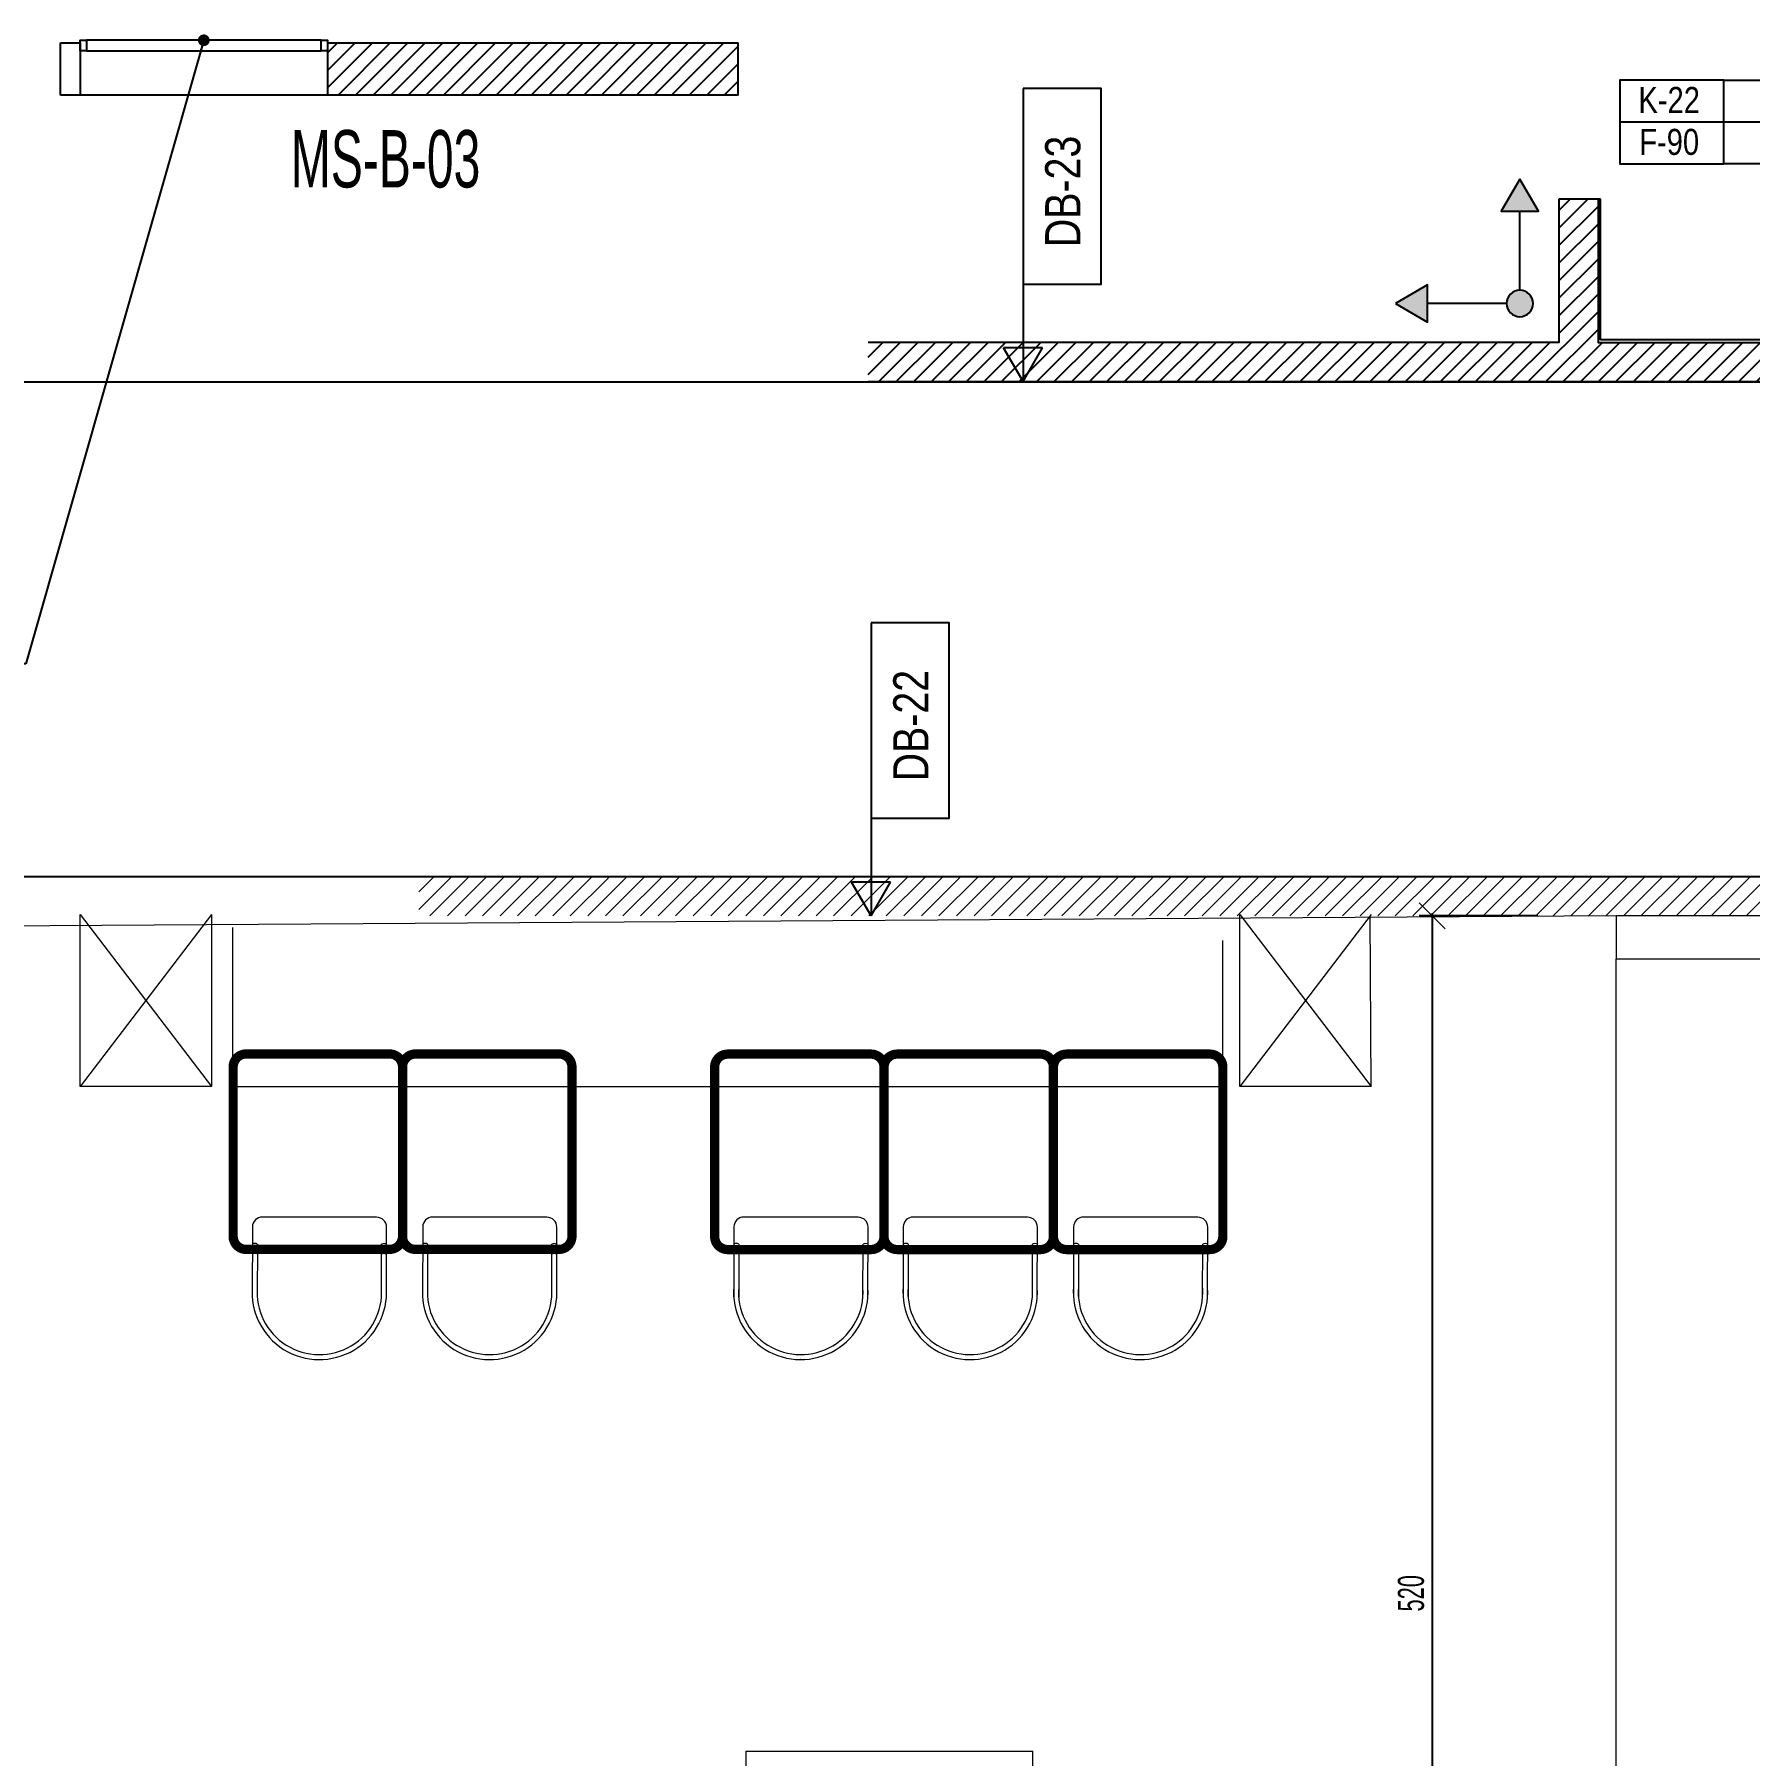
# Model space of a CAD drawing. Header units: centimetres. Extents: x -72470 to -43129, y -18750 to -16337.
# Drawn here: x -71280 to -70622, y -16999 to -16339 of the extents above; entities that cross this region are included whole.
import ezdxf
from ezdxf.enums import TextEntityAlignment as Align

# ---------------------------------------------------------------- set-up
doc = ezdxf.new("R2010")
doc.units = ezdxf.units.CM
doc.header["$MEASUREMENT"] = 0
doc.linetypes.add('DUZ', pattern=[0])
doc.layers.get('0').update_dxf_attribs({"linetype": 'DUZ', "lineweight": 0})
doc.layers.get('Defpoints').update_dxf_attribs({"lineweight": 0})
doc.layers.add('11-021_3001-BLOK_B_ZEMIN_KAT$0$2DALANNET', color=1, linetype='Continuous', plot=False)
for name, color, linetype in [('11-021_3001-BLOK_B_ZEMIN_KAT$0$2DDUVAR', 3, 'Continuous'), ('11-021_3001-BLOK_B_ZEMIN_KAT$0$2DGORUNUS2', 66, 'Continuous'), ('11-021_3001-BLOK_B_ZEMIN_KAT$0$2DKAPIPOZU', 162, 'Continuous'), ('11-021_3001-BLOK_B_ZEMIN_KAT$0$2DMAHALPOZU', 6, 'Continuous'), ('11-021_3001-BLOK_B_ZEMIN_KAT$0$2DPOZ DUVAR', 144, 'Continuous'), ('11-021_3001-BLOK_B_ZEMIN_KAT$0$2DSIVA', 30, 'Continuous'), ('11-021_3001-BLOK_B_ZEMIN_KAT$0$2DTARAMA-DUVAR', 250, 'Continuous'), ('11-021_3001-BLOK_B_ZEMIN_KAT$0$2DYANGINKAPI', 180, 'Continuous'), ('11-021_3001-BLOK_B_ZEMIN_KAT$0$2DYAZI_SAFT', 212, 'Continuous'), ('11-021_3001-BLOK_B_ZEMIN_KAT$0$2DYAZIDOSEME', 212, 'Continuous'), ('11-021_500-BLOK B-str_zemin_kat$0$2DTARAMA1', 253, 'Continuous')]:
    doc.layers.add(name, color=color, linetype=linetype)
doc.layers.add('M-OLCU-IC', color=155, linetype='Continuous', lineweight=0)
doc.layers.add('TEFRIS', color=30, linetype='Continuous', lineweight=9)
doc.styles.add('11-021_3001-BLOK_B_ZEMIN_KAT$0$ARIAL', font='arial.ttf', dxfattribs={"width": 0.8})
doc.styles.add('11-021_3001-BLOK_B_ZEMIN_KAT$0$OLCU', font='arial.ttf', dxfattribs={"width": 0.8})
doc.styles.add('11-021_3001-BLOK_B_ZEMIN_KAT$0$yazi', font='calibri.ttf', dxfattribs={"width": 0.6})
doc.styles.add('ARIAL', font='arial.ttf', dxfattribs={"width": 0.6})
doc.dimstyles.new('11-021_3001-BLOK_B_ZEMIN_KAT$0$DIM100', dxfattribs={"dimscale": 90, "dimtxt": 0.25, "dimasz": 0.005, "dimexe": 0.04, "dimexo": 0.1, "dimgap": 0.05, "dimtad": 1, "dimrnd": 0.5, "dimdsep": 46, "dimtxsty": '11-021_3001-BLOK_B_ZEMIN_KAT$0$OLCU', "dimblk": '11-021_3001-BLOK_B_ZEMIN_KAT$0$WDIM', "dimcen": 0.09, "dimse1": 1, "dimse2": 1, "dimclrd": 256, "dimclre": 256, "dimclrt": 6, "dimadec": 0, "dimazin": 0, "dimtfac": 1, "dimtix": 1, "dimtmove": 1, "dimatfit": 2, "dimldrblk": '11-021_3001-BLOK_B_ZEMIN_KAT$0$WDIM', "dimfxl": 1, "dimtolj": 1, "dimarcsym": 0})
doc.dimstyles.new('E_100', dxfattribs={"dimtxt": 10, "dimasz": 10, "dimexe": 5, "dimexo": 30, "dimgap": 3, "dimtad": 1, "dimtoh": 1, "dimdec": 0, "dimzin": 12, "dimdsep": 46, "dimtxsty": 'ARIAL', "dimblk": 'OBLIQUE', "dimcen": 5, "dimdle": 1, "dimclrt": 256, "dimadec": 0, "dimazin": 3, "dimtfac": 1, "dimtdec": 0, "dimtofl": 0, "dimtmove": 2, "dimatfit": 3, "dimldrblk": 'OBLIQUE', "dimfxl": 5, "dimtolj": 1, "dimtzin": 0, "dimarcsym": 0})
pattern_1 = [(45, (-64549.759, -17951.807), (-3.367596, 3.367596), [])]

# ---------------------------------------------------------------- blocks, each defined once
blk = doc.blocks.new('11-021_3001-BLOK_B_ZEMIN_KAT$0$KAPINO')
blk.add_line((-19.02, 11.06), (65.98, 11.06))
for points in [[(20.98, 27.13), (-19.02, 27.13), (-19.02, -5), (20.98, -5)], [(20.98, 27.13), (65.98, 27.13), (65.98, -5), (20.98, -5)]]:
    blk.add_lwpolyline(points, close=True)
at = {"color": 2, "style": '11-021_3001-BLOK_B_ZEMIN_KAT$0$OLCU', "width": 0.8}
for tag, height, p in [('KAP.NO', 10, (-0.03, 19.47)), ('GENISLIK', 12, (46.93, 19.1)), ('YANGIN', 10, (-0.03, 3.4)), ('YUKSEKLIK', 12, (47.93, 3.03))]:
    blk.add_attdef(tag, text='', height=height, dxfattribs=at).set_placement(p, align=Align.MIDDLE_CENTER)
blk = doc.blocks.new('11-021_3001-BLOK_B_ZEMIN_KAT$0$DösemeYönelim')
at = {"extrusion": (-1e-15, -1.85709e-08, 1)}
h = blk.add_hatch(color=256, dxfattribs=at)
h.paths.add_polyline_path([(3.38, 0, -1), (-3.38, 0, -1)])
h.paths.add_polyline_path([(23.6, 4.74), (31.8, 0), (23.6, -4.74)])
h.paths.add_polyline_path([(-4.74, 23.6), (0, 31.8), (4.74, 23.6)])
for p, q in [((0, 3.38, 0), (0, 23.6, 0)), ((3.38, 0), (23.6, 0))]:
    blk.add_line(p, q, dxfattribs=at)
for points in [[(0, 31.8), (4.74, 23.6), (-4.74, 23.6)], [(31.8, 0), (23.6, -4.74), (23.6, 4.74)]]:
    blk.add_lwpolyline(points, close=True, dxfattribs=at)
blk.add_circle((0, 0), 3.38, dxfattribs=at)
blk.add_circle((0, 0), 3.38, dxfattribs=at)
blk = doc.blocks.new('*U16')
for p, q in [((-3.64, 0), (-12.3, 5)), ((-12.3, 5), (-12.3, -5)), ((-78.6, 0), (-28.6, 0)), ((-28.6, 0), (-3.64, 0)), ((-3.64, 0), (-12.3, -5))]:
    blk.add_line(p, q)
blk.add_lwpolyline([(-78.6, 0), (-28.6, 0), (-28.6, 20), (-78.6, 20)], close=True)
at = {"style": '11-021_3001-BLOK_B_ZEMIN_KAT$0$yazi'}
blk.add_attdef('DUVARTIPI', text='', height=9, dxfattribs=at).set_placement((-52.63, 8.31), align=Align.MIDDLE_CENTER)
blk = doc.blocks.new('11-021_3001-BLOK_B_ZEMIN_KAT$0$_Dot')
at = {"color": 0, "linetype": 'ByBlock', "lineweight": -2}
blk.add_line((-0.5, 0), (-1, 0), dxfattribs=at)
at = {"color": 0, "linetype": 'ByBlock', "const_width": 0.5}
blk.add_lwpolyline([(-0.25, 0, 1), (0.25, 0, 1)], format="xyb", close=True, dxfattribs=at)
blk = doc.blocks.new('11-021_3001-BLOK_B_ZEMIN_KAT$0$WDIM')
for p, q in [((0, -20), (0, 20)), ((-7.07, -7.07), (7.07, 7.07)), ((-15, 0), (15, 0))]:
    blk.add_line(p, q)
blk = doc.blocks.new('_OBLIQUE')
at = {"layer": 'M-OLCU-IC', "linetype": 'ByBlock'}
for p, q in [((-0.5, -0.5), (0.5, 0.5)), ((0, 0), (0, 0))]:
    blk.add_line(p, q, dxfattribs=at)
blk = doc.blocks.new('*D98')
at = {"color": 0, "linetype": 'Continuous', "lineweight": -2, "transparency": 16777216}
for p, q in [((-70702.9, -16676.81), (-70748.38, -16676.81)), ((-70743.38, -16675.81), (-70743.38, -17197.72)), ((-70702.94, -17196.72), (-70748.38, -17196.72))]:
    blk.add_line(p, q, dxfattribs=at)
at = {"layer": 'Defpoints', "color": 0, "linetype": 'Continuous', "transparency": 16777216}
for p in [(-70672.9, -16676.81), (-70743.38, -17196.72), (-70672.94, -17196.72)]:
    blk.add_point(p, dxfattribs=at)
at = {"color": 0, "linetype": 'Continuous', "lineweight": -2, "transparency": 16777216, "xscale": 10, "yscale": 10, "zscale": 10}
for p, rotation in [((-70743.38, -16676.81), 90), ((-70743.38, -17196.72), 270)]:
    blk.add_blockref('_OBLIQUE', p, dxfattribs=dict(at, rotation=rotation))
at = {"linetype": 'Continuous', "transparency": 16777216, "insert": (-70751.48, -16936.76), "char_height": 10, "attachment_point": 5, "rotation": 90, "style": 'ARIAL'}
blk.add_mtext('\\A1;520', dxfattribs=at)

msp = doc.modelspace()

# ---------------------------------------------------------------- hatches: boundary and pattern name
at = {"layer": '11-021_3001-BLOK_B_ZEMIN_KAT$0$2DTARAMA-DUVAR'}
h = msp.add_hatch(dxfattribs=at)
h.set_pattern_fill('ANSI31', color=256, scale=1.5)
h.set_pattern_definition(pattern_1)
h.paths.add_polyline_path([(-71009.76, -16341.81), (-71167.26, -16341.81), (-71167.26, -16361.81), (-71009.76, -16361.81)])
h = msp.add_hatch(dxfattribs=at)
h.set_pattern_fill('ANSI31', color=256, scale=1.5)
h.set_pattern_definition([(45, (-457097.4565, -213334.414), (-3.367596045, 3.367596045), [])])
h.paths.add_polyline_path([(-70479.76, -16471.81), (-70479.76, -16456.81), (-70679.76, -16456.81), (-70679.76, -16401.81), (-70694.76, -16401.81), (-70694.76, -16456.81), (-70959.76, -16456.81), (-70959.76, -16471.81)])
at = {"layer": '11-021_500-BLOK B-str_zemin_kat$0$2DTARAMA1'}
h = msp.add_hatch(dxfattribs=at)
h.set_pattern_fill('ANSI33', color=256, scale=100)
h.set_pattern_definition([(45, (-428811.097, -192582.577), (-17.6776695, 17.6776695), []), (45, (-428793.42, -192582.577), (-17.6776695, 17.6776695), [12.5, -6.25])])
edge = h.paths.add_edge_path()
edge.add_arc((-68749.76, -17111.81), 40, 0, 360)
edge = h.paths.add_edge_path()
edge.add_arc((-69589.76, -17111.81), 40, 0, 360)
edge = h.paths.add_edge_path()
edge.add_arc((-70429.76, -17111.81), 40, 0, 360)
edge = h.paths.add_edge_path()
edge.add_arc((-71269.76, -17111.81), 40, 0, 360)
h.paths.add_polyline_path([(-70137.29, -16946.14), (-69963.53, -16946.14), (-69963.53, -16900.19), (-70137.29, -16900.19)], flags=9)
h.paths.add_polyline_path([(-69284.08, -16946.17), (-69110.31, -16946.17), (-69110.31, -16900.19), (-69284.08, -16900.19)], flags=9)
h.paths.add_polyline_path([(-70977.29, -16946.17), (-70822.17, -16946.17), (-70822.17, -16900.19), (-70977.29, -16900.19)], flags=9)
edge = h.paths.add_edge_path()
edge.add_arc((-72109.76, -17111.81), 40, 0, 360)
edge = h.paths.add_edge_path()
edge.add_arc((-70429.76, -17951.81), 40, 0, 360)
edge = h.paths.add_edge_path()
edge.add_arc((-69589.76, -17951.81), 40, 0, 360)
edge = h.paths.add_edge_path()
edge.add_arc((-68749.76, -17951.81), 40, 0, 360)
at = {"layer": 'TEFRIS', "linetype": 'Continuous'}
h = msp.add_hatch(dxfattribs=at)
h.set_pattern_fill('ANSI31', color=0, scale=1.5)
h.set_pattern_definition(pattern_1)
h.paths.add_polyline_path([(-71132.26, -16676.81), (-70147.26, -16676.81), (-70147.26, -16661.81), (-71132.26, -16661.81)])

# ---------------------------------------------------------------- linework, layer by layer
at = {"layer": '11-021_3001-BLOK_B_ZEMIN_KAT$0$2DALANNET'}
msp.add_lwpolyline([(-72349.76, -16471.81), (-71469.76, -16471.81), (-71469.76, -16406.81), (-71319.76, -16406.81), (-71319.76, -16471.82), (-67379.76, -16471.81), (-67379.76, -16501.81), (-66237.26, -16501.81), (-66237.26, -17951.87), (-66457.05, -17951.87), (-66457.05, -16661.81), (-72349.76, -16661.81)], close=True, dxfattribs=at)
at = {"layer": '11-021_3001-BLOK_B_ZEMIN_KAT$0$2DDUVAR'}
for p, q in [((-71269.76, -16341.81), (-71262.26, -16341.81)), ((-71262.26, -16341.78), (-71262.26, -16361.81)), ((-71167.26, -16341.78), (-71167.26, -16361.81)), ((-71167.26, -16341.81), (-71009.76, -16341.81))]:
    msp.add_line(p, q, dxfattribs=at)
for points in [[(-71269.76, -16361.81), (-71269.76, -16341.81)], [(-71009.76, -16361.81), (-71009.76, -16341.81)], [(-71262.26, -16361.81), (-71269.76, -16361.81)], [(-71009.76, -16361.81), (-71167.26, -16361.81)], [(-70694.76, -16401.81), (-70694.76, -16456.81), (-70959.76, -16456.81)], [(-70679.76, -16401.81), (-70694.76, -16401.81)], [(-70679.76, -16401.81), (-70679.76, -16456.81), (-70479.76, -16456.81)], [(-70959.76, -16471.81), (-70479.76, -16471.81)]]:
    msp.add_lwpolyline(points, dxfattribs=at)
at = {"layer": '11-021_3001-BLOK_B_ZEMIN_KAT$0$2DDUVAR', "ltscale": 0.0001}
msp.add_lwpolyline([(-70959.76, -16471.81), (-70437.26, -16471.81)], dxfattribs=at)
at = {"layer": '11-021_3001-BLOK_B_ZEMIN_KAT$0$2DGORUNUS2'}
msp.add_lwpolyline([(-71167.26, -16361.81), (-71262.26, -16361.81)], dxfattribs=at)
at = {"layer": '11-021_3001-BLOK_B_ZEMIN_KAT$0$2DSIVA'}
for p, q in [((-70678.76, -16401.81), (-70679.76, -16401.81)), ((-70678.76, -16455.81), (-70678.76, -16401.81)), ((-70480.76, -16455.81), (-70678.76, -16455.81))]:
    msp.add_line(p, q, dxfattribs=at)
at = {"layer": '11-021_3001-BLOK_B_ZEMIN_KAT$0$2DYANGINKAPI'}
for points in [[(-71259.76, -16344.81), (-71262.26, -16344.81), (-71262.26, -16340.81), (-71259.76, -16340.81)], [(-71167.26, -16344.81), (-71169.76, -16344.81), (-71169.76, -16340.81), (-71167.26, -16340.81)]]:
    msp.add_lwpolyline(points, close=True, dxfattribs=at)
msp.add_lwpolyline([(-71169.76, -16340.81), (-71259.76, -16340.81), (-71259.76, -16344.81), (-71169.76, -16344.81), (-71169.76, -16340.81)], dxfattribs=at)
at = {"layer": 'TEFRIS', "color": 0, "linetype": 'Continuous'}
for p, q in [((-70672.81, -16676.81), (-71374.75, -16681.31)), ((-71211.81, -16676.31), (-71262.26, -16742.31)), ((-71262.26, -16676.31), (-71211.81, -16742.31)), ((-71262.26, -16742.31), (-71262.26, -16676.31)), ((-71211.81, -16676.31), (-71211.81, -16742.31)), ((-70817.23, -16742.31), (-70817.23, -16676.31)), ((-70766.78, -16676.31), (-70817.23, -16742.31)), ((-70817.23, -16676.31), (-70766.78, -16742.31)), ((-70766.78, -16676.31), (-70817.23, -16742.31)), ((-70817.23, -16676.31), (-70766.78, -16742.31)), ((-70766.78, -16742.31), (-70767.17, -16676.81)), ((-71203.68, -16681.31), (-71203.68, -16742.31)), ((-70823.68, -16742.31), (-70823.68, -16686.31)), ((-70672.81, -17196.72), (-70672.81, -16693.31)), ((-71211.81, -16742.31), (-71262.26, -16742.31)), ((-71203.68, -16742.31), (-70823.68, -16742.31)), ((-70766.78, -16742.31), (-70817.23, -16742.31)), ((-70766.78, -16742.31), (-70817.23, -16742.31)), ((-71148.43, -16792.46), (-71192.29, -16792.39)), ((-71083.08, -16792.46), (-71126.93, -16792.39)), ((-70963.68, -16792.46), (-71007.53, -16792.39)), ((-70898.68, -16792.46), (-70942.53, -16792.39)), ((-70833.32, -16792.46), (-70877.18, -16792.39)), ((-71196.11, -16796.2), (-71196.15, -16823.39)), ((-71194.21, -16802.74), (-71194.24, -16823.31)), ((-71144.67, -16823.02), (-71144.63, -16796.28)), ((-71130.75, -16796.2), (-71130.8, -16823.39)), ((-71128.86, -16802.74), (-71128.89, -16823.31)), ((-71079.32, -16823.02), (-71079.27, -16796.28)), ((-71011.35, -16796.2), (-71011.39, -16823.39)), ((-71009.45, -16802.74), (-71009.49, -16823.31)), ((-70959.91, -16823.02), (-70959.87, -16796.28)), ((-70946.35, -16796.2), (-70946.39, -16823.39)), ((-70944.45, -16802.74), (-70944.49, -16823.31)), ((-70894.91, -16823.02), (-70894.87, -16796.28)), ((-70881, -16796.2), (-70881.04, -16823.39)), ((-70879.1, -16802.74), (-70879.13, -16823.31)), ((-70829.56, -16823.02), (-70829.52, -16796.28)), ((-71146.58, -16822.95), (-71146.54, -16802.82)), ((-71081.22, -16822.95), (-71081.19, -16802.82)), ((-70961.82, -16822.95), (-70961.79, -16802.82)), ((-70896.82, -16822.95), (-70896.79, -16802.82)), ((-70831.47, -16822.95), (-70831.43, -16802.82)), ((-71170.48, -16847.08), (-71170.45, -16847.08)), ((-71170.45, -16847.08), (-71170.48, -16847.08)), ((-71105.13, -16847.08), (-71105.1, -16847.08)), ((-71105.1, -16847.08), (-71105.13, -16847.08)), ((-70985.73, -16847.08), (-70985.69, -16847.08)), ((-70985.69, -16847.08), (-70985.73, -16847.08)), ((-70920.73, -16847.08), (-70920.69, -16847.08)), ((-70920.69, -16847.08), (-70920.73, -16847.08)), ((-70855.37, -16847.08), (-70855.34, -16847.08)), ((-70855.34, -16847.08), (-70855.37, -16847.08)), ((-71006.68, -17297.31), (-71006.68, -16997.31)), ((-71006.68, -16997.31), (-70896.68, -16997.31)), ((-70896.68, -17297.31), (-70896.68, -16997.31))]:
    msp.add_line(p, q, dxfattribs=at)
for points in [[(-70169.16, -16661.83), (-71132.26, -16661.81)], [(-69429.91, -16693.31), (-68749.76, -16693.31), (-68749.76, -16676.81), (-70672.81, -16676.81), (-70672.81, -16693.31), (-69534.2, -16693.31)]]:
    msp.add_lwpolyline(points, dxfattribs=at)
at = {"layer": 'TEFRIS', "color": 0, "linetype": 'Continuous', "const_width": 3.56}
for points in [[(-71143.49, -16804.8), (-71198.49, -16804.8, -0.414214), (-71203.49, -16799.8), (-71203.49, -16734.8, -0.414214), (-71198.49, -16729.8), (-71143.49, -16729.8, -0.414214), (-71138.49, -16734.8), (-71138.49, -16799.8, -0.414214)], [(-71078.49, -16804.79), (-71133.49, -16804.8, -0.414214), (-71138.49, -16799.8), (-71138.49, -16734.8, -0.414214), (-71133.49, -16729.8), (-71078.49, -16729.79, -0.414214), (-71073.49, -16734.79), (-71073.49, -16799.79, -0.414214)], [(-70958.73, -16804.86), (-71013.73, -16804.86, -0.414214), (-71018.73, -16799.86), (-71018.73, -16734.86, -0.414214), (-71013.73, -16729.86), (-70958.73, -16729.86, -0.414214), (-70953.73, -16734.86), (-70953.73, -16799.86, -0.414214)], [(-70893.73, -16804.86), (-70948.73, -16804.86, -0.414214), (-70953.73, -16799.86), (-70953.73, -16734.86, -0.414214), (-70948.73, -16729.86), (-70893.73, -16729.86, -0.414214), (-70888.73, -16734.86), (-70888.73, -16799.86, -0.414214)], [(-70828.73, -16804.86), (-70883.73, -16804.86, -0.414214), (-70888.73, -16799.86), (-70888.73, -16734.86, -0.414214), (-70883.73, -16729.86), (-70828.73, -16729.86, -0.414214), (-70823.73, -16734.86), (-70823.73, -16799.86, -0.414214)]]:
    msp.add_lwpolyline(points, format="xyb", close=True, dxfattribs=at)
at = {"layer": 'TEFRIS', "color": 0, "linetype": 'Continuous'}
for centre, radius, start, end in [((-71192.29, -16796.2), 3.81, 89.90738, 179.90738), ((-71148.44, -16796.27), 3.81, 359.90738, 89.90738), ((-71126.94, -16796.2), 3.81, 89.90738, 179.90738), ((-71083.09, -16796.27), 3.81, 359.90738, 89.90738), ((-71007.54, -16796.2), 3.81, 89.90738, 179.90738), ((-70963.68, -16796.27), 3.81, 359.90738, 89.90738), ((-70942.54, -16796.2), 3.81, 89.90738, 179.90738), ((-70898.68, -16796.27), 3.81, 359.90738, 89.90738), ((-70877.18, -16796.2), 3.81, 89.90738, 179.90738), ((-70833.33, -16796.27), 3.81, 359.90738, 89.90738), ((-71195.17, -16804.35), 1.87, 59.29246, 120.52229), ((-71145.59, -16804.43), 1.87, 59.29246, 120.52229), ((-71129.81, -16804.35), 1.87, 59.29246, 120.52229), ((-71080.24, -16804.43), 1.87, 59.29246, 120.52229), ((-71010.41, -16804.35), 1.87, 59.29246, 120.52229), ((-70960.84, -16804.43), 1.87, 59.29246, 120.52229), ((-70945.41, -16804.35), 1.87, 59.29246, 120.52229), ((-70895.84, -16804.43), 1.87, 59.29246, 120.52229), ((-70880.06, -16804.35), 1.87, 59.29246, 120.52229), ((-70830.48, -16804.43), 1.87, 59.29246, 120.52229), ((-71195.17, -16808.17), 1.87, 59.29246, 120.52229), ((-71145.6, -16808.25), 1.87, 59.29246, 120.52229), ((-71129.82, -16808.17), 1.87, 59.29246, 120.52229), ((-71080.25, -16808.25), 1.87, 59.29246, 120.52229), ((-71010.41, -16808.17), 1.87, 59.29246, 120.52229), ((-70960.84, -16808.25), 1.87, 59.29246, 120.52229), ((-70945.41, -16808.17), 1.87, 59.29246, 120.52229), ((-70895.84, -16808.25), 1.87, 59.29246, 120.52229), ((-70880.06, -16808.17), 1.87, 59.29246, 120.52229), ((-70830.49, -16808.25), 1.87, 59.29246, 120.52229), ((-71170.42, -16821.27), 25.81, 175.09856, 3.70214), ((-71170.42, -16821.27), 23.91, 175.09856, 3.70214), ((-71105.07, -16821.27), 25.81, 175.09856, 3.70214), ((-71105.07, -16821.27), 23.91, 175.09856, 3.70214), ((-70985.67, -16821.27), 25.81, 175.09856, 3.70214), ((-70985.67, -16821.27), 23.91, 175.09856, 3.70214), ((-70920.67, -16821.27), 25.81, 175.09856, 3.70214), ((-70920.67, -16821.27), 23.91, 175.09856, 3.70214), ((-70855.31, -16821.27), 25.81, 175.09856, 3.70214), ((-70855.31, -16821.27), 23.91, 175.09856, 3.70214)]:
    msp.add_arc(centre, radius, start, end, dxfattribs=at)

# ---------------------------------------------------------------- block references
at = {"layer": '11-021_3001-BLOK_B_ZEMIN_KAT$0$2DKAPIPOZU'}
msp.add_blockref('11-021_3001-BLOK_B_ZEMIN_KAT$0$KAPINO', (-70652.42, -16383.19), dxfattribs=at).add_auto_attribs({'KAP.NO': 'K-22', 'GENISLIK': '160', 'YUKSEKLIK': '210', 'YANGIN': 'F-90'})
at = {"layer": '11-021_3001-BLOK_B_ZEMIN_KAT$0$2DPOZ DUVAR'}
ref = msp.add_blockref('*U16', (-70900.4, -16477.27), dxfattribs=dict(at, xscale=1.5, yscale=1.5, zscale=1.5, rotation=270))
ref.add_attrib('DUVARTIPI', 'DB-23', dxfattribs={"layer": '0', "height": 13.5, "rotation": 90, "style": '11-021_3001-BLOK_B_ZEMIN_KAT$0$ARIAL', "width": 0.8}).set_placement((-70885.16, -16398.81), align=Align.MIDDLE_CENTER)
ref = msp.add_blockref('*U16', (-70958.69, -16682.27), dxfattribs=dict(at, xscale=1.5, yscale=1.5, zscale=1.5, rotation=270))
ref.add_attrib('DUVARTIPI', 'DB-22', dxfattribs={"layer": '0', "height": 13.5, "rotation": 90, "style": '11-021_3001-BLOK_B_ZEMIN_KAT$0$ARIAL', "width": 0.8}).set_placement((-70943.45, -16603.81), align=Align.MIDDLE_CENTER)
at = {"layer": '11-021_3001-BLOK_B_ZEMIN_KAT$0$2DYAZIDOSEME', "xscale": -1.5, "yscale": 1.5, "zscale": 1.5}
msp.add_blockref('11-021_3001-BLOK_B_ZEMIN_KAT$0$DösemeYönelim', (-70709.76, -16441.81), dxfattribs=at)

# ---------------------------------------------------------------- texts
at = {"layer": '11-021_3001-BLOK_B_ZEMIN_KAT$0$2DYAZI_SAFT', "style": '11-021_3001-BLOK_B_ZEMIN_KAT$0$ARIAL', "width": 0.6}
msp.add_text('MS-B-03', height=22, dxfattribs=at).set_placement((-71181.39, -16397.28))

# ---------------------------------------------------------------- dimensions: what is measured, and where the dimension line sits
at = {"color": 0, "linetype": 'Continuous'}
dim = msp.add_linear_dim(base=(-70743.38, -17196.72), p1=(-70672.9, -16676.81), p2=(-70672.94, -17196.72), angle=90, dimstyle='E_100', dxfattribs=at)
dim.commit()
dim.dimension.update_dxf_attribs({"geometry": '*D98', "text_midpoint": (-70751.48, -16936.76)})

# ---------------------------------------------------------------- leaders
at = {"layer": '11-021_3001-BLOK_B_ZEMIN_KAT$0$2DMAHALPOZU'}
msp.add_leader([(-71214.76, -16340.81), (-71283.05, -16580.15), (-71508, -16580.15)], dimstyle='11-021_3001-BLOK_B_ZEMIN_KAT$0$DIM100', override={"dimasz": 0.05, "dimldrblk": '11-021_3001-BLOK_B_ZEMIN_KAT$0$_Dot', "dimfxl": 0.2, "dimarcsym": 2}, dxfattribs=at)

doc.saveas('drawing.dxf')
